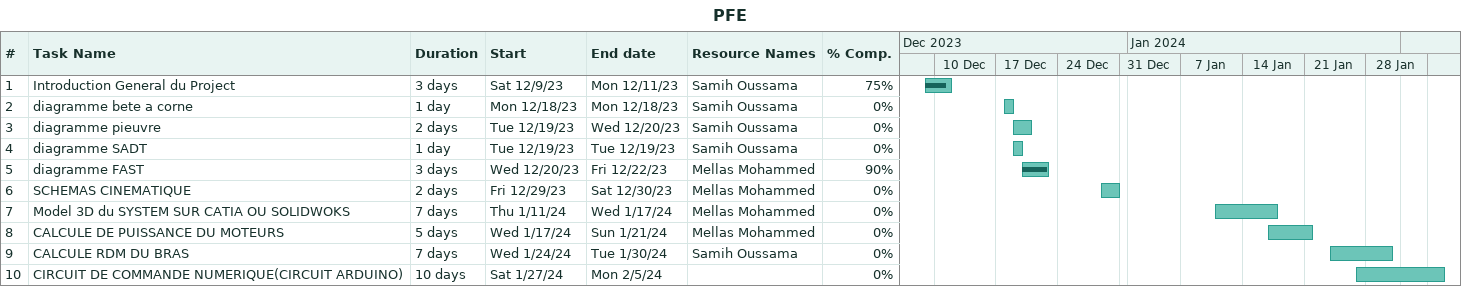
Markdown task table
PFE

| ID | Task | Duration | Start | Finish | Resources | % complete |
|---|---|---|---|---|---|---|
| 1 | Introduction General du Project | 3d | 2023-12-09 | 2023-12-11 | Samih Oussama | 75 |
| 2 | diagramme bete a corne | 1d | 2023-12-18 | 2023-12-18 | Samih Oussama | 0 |
| 3 | diagramme pieuvre | 2d | 2023-12-19 | 2023-12-20 | Samih Oussama | 0 |
| 4 | diagramme SADT | 1d | 2023-12-19 | 2023-12-19 | Samih Oussama | 0 |
| 5 | diagramme FAST | 3d | 2023-12-20 | 2023-12-22 | Mellas Mohammed | 90 |
| 6 | SCHEMAS CINEMATIQUE | 2d | 2023-12-29 | 2023-12-30 | Mellas Mohammed | 0 |
| 7 | Model 3D du SYSTEM SUR CATIA OU SOLIDWOKS | 7d | 2024-01-11 | 2024-01-17 | Mellas Mohammed | 0 |
| 8 | CALCULE DE PUISSANCE DU MOTEURS | 5d | 2024-01-17 | 2024-01-21 | Mellas Mohammed | 0 |
| 9 | CALCULE RDM DU BRAS | 7d | 2024-01-24 | 2024-01-30 | Samih Oussama | 0 |
| 10 | CIRCUIT DE COMMANDE NUMERIQUE(CIRCUIT ARDUINO) | 10d | 2024-01-27 | 2024-02-05 |  | 0 |
